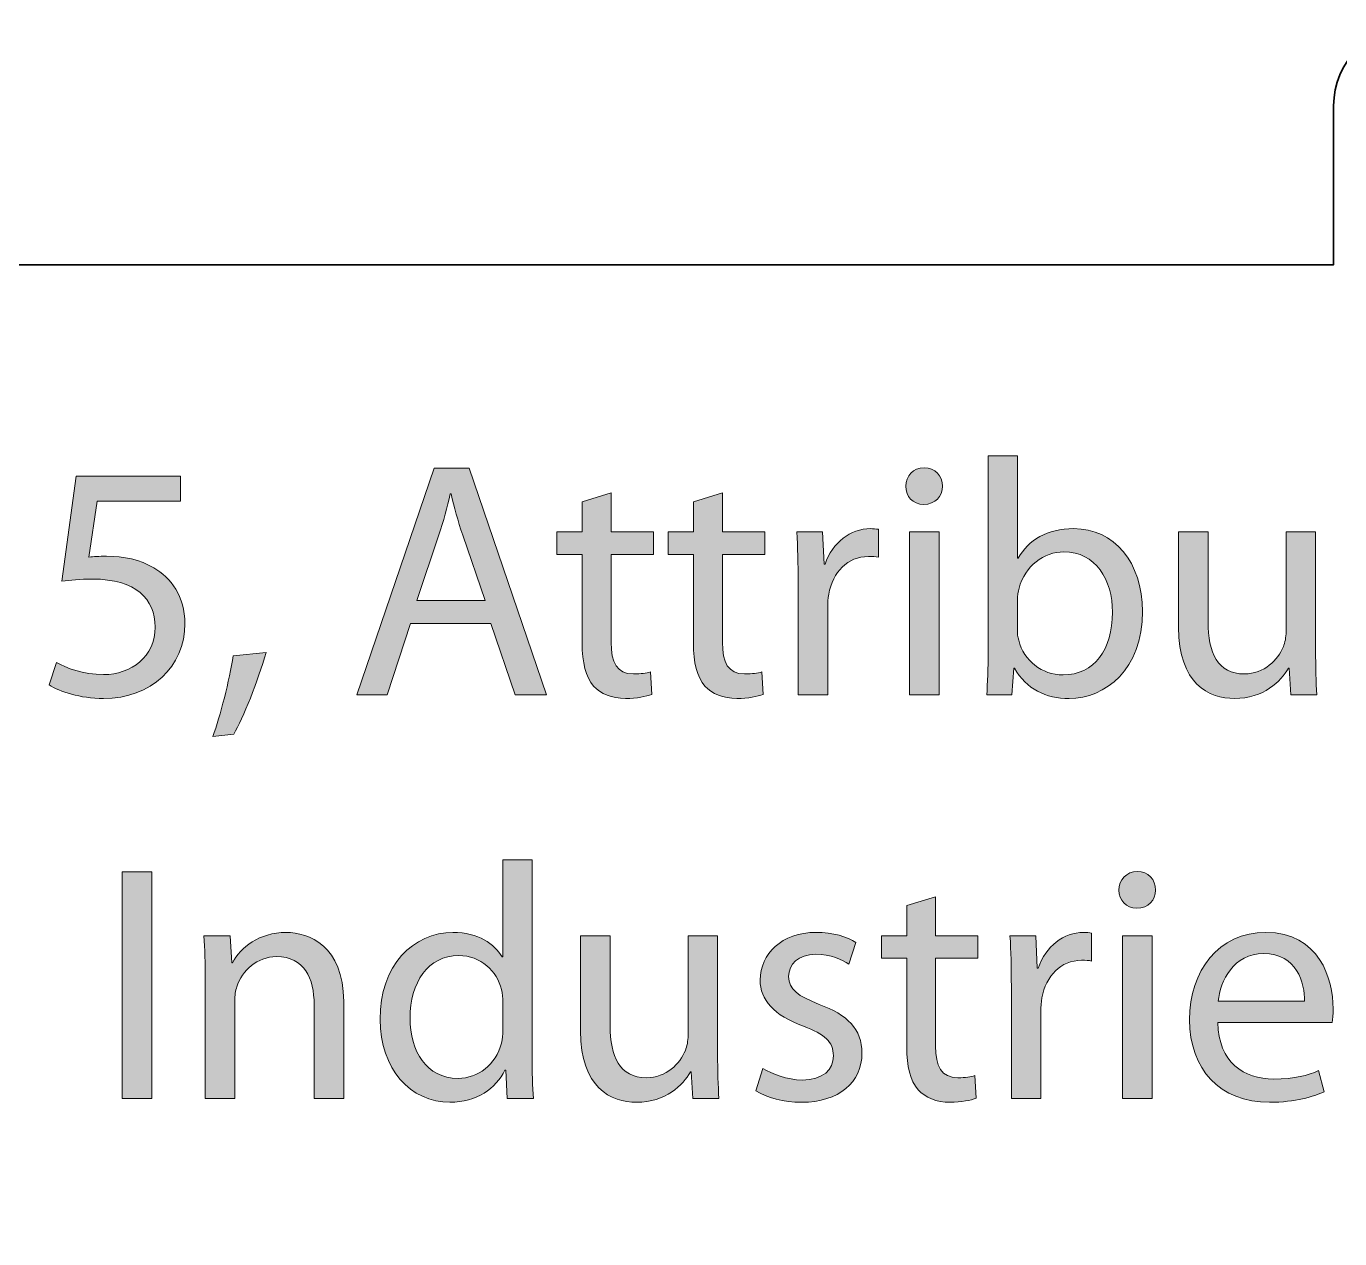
# Model space of a CAD drawing. Header units: inches. Extents: x 51 to 229, y 44 to 173.
# Drawn here: x 89.88 to 106.41, y 124.21 to 139.47 of the extents above; entities that cross this region are included whole.
import ezdxf

# ---------------------------------------------------------------- set-up
doc = ezdxf.new("R2010")
doc.units = ezdxf.units.IN
doc.header["$MEASUREMENT"] = 0
doc.layers.add('Artwork', color=7, linetype='Continuous')

# ---------------------------------------------------------------- blocks, each defined once
blk = doc.blocks.new('block 7')
at = {"layer": 'Artwork', "true_color": 0xed1c24}
h = blk.add_hatch(color=240, dxfattribs=at)
h.dxf.hatch_style = 2
edge = h.paths.add_edge_path()
edge.add_spline(control_points=[(101.983, 134.061), (101.983, 134.061), (102.351, 134.061), (102.351, 134.061), (102.351, 134.061), (102.351, 132.775), (102.351, 132.775), (102.351, 132.775), (102.359, 132.775), (102.359, 132.775), (102.491, 133.003), (102.728, 133.147), (103.058, 133.147), (103.57, 133.147), (103.925, 132.724), (103.925, 132.106), (103.925, 131.374), (103.459, 131.01), (103.003, 131.01), (102.706, 131.01), (102.47, 131.125), (102.313, 131.391), (102.313, 131.391), (102.305, 131.391), (102.305, 131.391), (102.305, 131.391), (102.283, 131.057), (102.283, 131.057), (102.283, 131.057), (101.966, 131.057), (101.966, 131.057), (101.974, 131.197), (101.983, 131.404), (101.983, 131.586), (101.983, 131.586), (101.983, 134.061), (101.983, 134.061)], knot_values=[0, 0, 0, 0, 1, 1, 1, 2, 2, 2, 3, 3, 3, 4, 4, 4, 5, 5, 5, 6, 6, 6, 7, 7, 7, 8, 8, 8, 9, 9, 9, 10, 10, 10, 11, 11, 11, 12, 12, 12, 12], degree=3, periodic=1)
edge = h.paths.add_edge_path()
edge.add_spline(control_points=[(102.351, 131.878), (102.351, 131.831), (102.355, 131.785), (102.368, 131.742), (102.436, 131.484), (102.656, 131.307), (102.926, 131.307), (103.32, 131.307), (103.548, 131.624), (103.548, 132.094), (103.548, 132.504), (103.337, 132.855), (102.935, 132.855), (102.685, 132.855), (102.448, 132.677), (102.372, 132.398), (102.359, 132.352), (102.351, 132.301), (102.351, 132.242), (102.351, 132.242), (102.351, 131.878), (102.351, 131.878)], knot_values=[0, 0, 0, 0, 1, 1, 1, 2, 2, 2, 3, 3, 3, 4, 4, 4, 5, 5, 5, 6, 6, 6, 7, 7, 7, 7], degree=3, periodic=1)
h = blk.add_hatch(color=240, dxfattribs=at)
h.dxf.hatch_style = 2
edge = h.paths.add_edge_path()
edge.add_spline(control_points=[(91.818, 133.494), (91.818, 133.494), (90.769, 133.494), (90.769, 133.494), (90.769, 133.494), (90.663, 132.787), (90.663, 132.787), (90.726, 132.796), (90.786, 132.8), (90.887, 132.8), (91.103, 132.8), (91.31, 132.758), (91.48, 132.652), (91.695, 132.534), (91.873, 132.292), (91.873, 131.95), (91.873, 131.412), (91.446, 131.01), (90.849, 131.01), (90.549, 131.01), (90.299, 131.095), (90.164, 131.18), (90.164, 131.18), (90.257, 131.463), (90.257, 131.463), (90.371, 131.395), (90.595, 131.311), (90.849, 131.311), (91.196, 131.311), (91.501, 131.539), (91.497, 131.907), (91.497, 132.263), (91.255, 132.512), (90.71, 132.512), (90.549, 132.512), (90.426, 132.5), (90.325, 132.487), (90.325, 132.487), (90.502, 133.807), (90.502, 133.807), (90.502, 133.807), (91.818, 133.807), (91.818, 133.807), (91.818, 133.807), (91.818, 133.494), (91.818, 133.494)], knot_values=[0, 0, 0, 0, 1, 1, 1, 2, 2, 2, 3, 3, 3, 4, 4, 4, 5, 5, 5, 6, 6, 6, 7, 7, 7, 8, 8, 8, 9, 9, 9, 10, 10, 10, 11, 11, 11, 12, 12, 12, 13, 13, 13, 14, 14, 14, 15, 15, 15, 15], degree=3, periodic=1)
h = blk.add_hatch(color=240, dxfattribs=at)
h.dxf.hatch_style = 2
h.paths.add_polyline_path([(94.714, 131.954), (94.418, 131.057), (94.037, 131.057), (95.01, 133.909), (95.45, 133.909), (96.423, 131.057), (96.03, 131.057), (95.725, 131.954)])
edge = h.paths.add_edge_path()
edge.add_spline(control_points=[(95.653, 132.242), (95.653, 132.242), (95.37, 133.063), (95.37, 133.063), (95.306, 133.249), (95.264, 133.418), (95.222, 133.583), (95.222, 133.583), (95.213, 133.583), (95.213, 133.583), (95.171, 133.418), (95.129, 133.24), (95.069, 133.067), (95.069, 133.067), (94.79, 132.242), (94.79, 132.242), (94.79, 132.242), (95.653, 132.242), (95.653, 132.242)], knot_values=[0, 0, 0, 0, 1, 1, 1, 2, 2, 2, 3, 3, 3, 4, 4, 4, 5, 5, 5, 6, 6, 6, 6], degree=3, periodic=1)
h = blk.add_hatch(color=240, dxfattribs=at)
h.dxf.hatch_style = 2
edge = h.paths.add_edge_path()
edge.add_spline(control_points=[(101.407, 133.68), (101.407, 133.553), (101.318, 133.452), (101.17, 133.452), (101.035, 133.452), (100.946, 133.553), (100.946, 133.68), (100.946, 133.807), (101.039, 133.913), (101.178, 133.913), (101.314, 133.913), (101.407, 133.811), (101.407, 133.68)], knot_values=[0, 0, 0, 0, 1, 1, 1, 2, 2, 2, 3, 3, 3, 4, 4, 4, 4], degree=3, periodic=1)
h.paths.add_polyline_path([(100.992, 131.057), (100.992, 133.105), (101.365, 133.105), (101.365, 131.057)])
h = blk.add_hatch(color=240, dxfattribs=at)
h.dxf.hatch_style = 2
edge = h.paths.add_edge_path()
edge.add_spline(control_points=[(97.237, 133.596), (97.237, 133.596), (97.237, 133.105), (97.237, 133.105), (97.237, 133.105), (97.77, 133.105), (97.77, 133.105), (97.77, 133.105), (97.77, 132.821), (97.77, 132.821), (97.77, 132.821), (97.237, 132.821), (97.237, 132.821), (97.237, 132.821), (97.237, 131.717), (97.237, 131.717), (97.237, 131.463), (97.309, 131.319), (97.517, 131.319), (97.618, 131.319), (97.677, 131.328), (97.732, 131.345), (97.732, 131.345), (97.749, 131.061), (97.749, 131.061), (97.677, 131.036), (97.563, 131.01), (97.419, 131.01), (97.246, 131.01), (97.106, 131.07), (97.017, 131.167), (96.916, 131.281), (96.873, 131.463), (96.873, 131.704), (96.873, 131.704), (96.873, 132.821), (96.873, 132.821), (96.873, 132.821), (96.556, 132.821), (96.556, 132.821), (96.556, 132.821), (96.556, 133.105), (96.556, 133.105), (96.556, 133.105), (96.873, 133.105), (96.873, 133.105), (96.873, 133.105), (96.873, 133.486), (96.873, 133.486), (96.873, 133.486), (97.237, 133.596), (97.237, 133.596)], knot_values=[0, 0, 0, 0, 1, 1, 1, 2, 2, 2, 3, 3, 3, 4, 4, 4, 5, 5, 5, 6, 6, 6, 7, 7, 7, 8, 8, 8, 9, 9, 9, 10, 10, 10, 11, 11, 11, 12, 12, 12, 13, 13, 13, 14, 14, 14, 15, 15, 15, 16, 16, 16, 17, 17, 17, 17], degree=3, periodic=1)
h = blk.add_hatch(color=240, dxfattribs=at)
h.dxf.hatch_style = 2
edge = h.paths.add_edge_path()
edge.add_spline(control_points=[(98.638, 133.596), (98.638, 133.596), (98.638, 133.105), (98.638, 133.105), (98.638, 133.105), (99.172, 133.105), (99.172, 133.105), (99.172, 133.105), (99.172, 132.821), (99.172, 132.821), (99.172, 132.821), (98.638, 132.821), (98.638, 132.821), (98.638, 132.821), (98.638, 131.717), (98.638, 131.717), (98.638, 131.463), (98.71, 131.319), (98.918, 131.319), (99.019, 131.319), (99.078, 131.328), (99.133, 131.345), (99.133, 131.345), (99.15, 131.061), (99.15, 131.061), (99.078, 131.036), (98.964, 131.01), (98.82, 131.01), (98.647, 131.01), (98.507, 131.07), (98.418, 131.167), (98.317, 131.281), (98.274, 131.463), (98.274, 131.704), (98.274, 131.704), (98.274, 132.821), (98.274, 132.821), (98.274, 132.821), (97.957, 132.821), (97.957, 132.821), (97.957, 132.821), (97.957, 133.105), (97.957, 133.105), (97.957, 133.105), (98.274, 133.105), (98.274, 133.105), (98.274, 133.105), (98.274, 133.486), (98.274, 133.486), (98.274, 133.486), (98.638, 133.596), (98.638, 133.596)], knot_values=[0, 0, 0, 0, 1, 1, 1, 2, 2, 2, 3, 3, 3, 4, 4, 4, 5, 5, 5, 6, 6, 6, 7, 7, 7, 8, 8, 8, 9, 9, 9, 10, 10, 10, 11, 11, 11, 12, 12, 12, 13, 13, 13, 14, 14, 14, 15, 15, 15, 16, 16, 16, 17, 17, 17, 17], degree=3, periodic=1)
h = blk.add_hatch(color=240, dxfattribs=at)
h.dxf.hatch_style = 2
edge = h.paths.add_edge_path()
edge.add_spline(control_points=[(99.591, 132.466), (99.591, 132.707), (99.587, 132.914), (99.574, 133.105), (99.574, 133.105), (99.9, 133.105), (99.9, 133.105), (99.9, 133.105), (99.917, 132.699), (99.917, 132.699), (99.917, 132.699), (99.93, 132.699), (99.93, 132.699), (100.023, 132.974), (100.251, 133.147), (100.501, 133.147), (100.539, 133.147), (100.569, 133.143), (100.602, 133.139), (100.602, 133.139), (100.602, 132.787), (100.602, 132.787), (100.564, 132.796), (100.526, 132.796), (100.476, 132.796), (100.213, 132.796), (100.027, 132.601), (99.976, 132.322), (99.968, 132.271), (99.964, 132.208), (99.964, 132.149), (99.964, 132.149), (99.964, 131.057), (99.964, 131.057), (99.964, 131.057), (99.591, 131.057), (99.591, 131.057), (99.591, 131.057), (99.591, 132.466), (99.591, 132.466)], knot_values=[0, 0, 0, 0, 1, 1, 1, 2, 2, 2, 3, 3, 3, 4, 4, 4, 5, 5, 5, 6, 6, 6, 7, 7, 7, 8, 8, 8, 9, 9, 9, 10, 10, 10, 11, 11, 11, 12, 12, 12, 13, 13, 13, 13], degree=3, periodic=1)
h = blk.add_hatch(color=240, dxfattribs=at)
h.dxf.hatch_style = 2
edge = h.paths.add_edge_path()
edge.add_spline(control_points=[(106.105, 131.62), (106.105, 131.404), (106.109, 131.218), (106.122, 131.057), (106.122, 131.057), (105.792, 131.057), (105.792, 131.057), (105.792, 131.057), (105.771, 131.391), (105.771, 131.391), (105.771, 131.391), (105.762, 131.391), (105.762, 131.391), (105.669, 131.226), (105.449, 131.01), (105.085, 131.01), (104.764, 131.01), (104.379, 131.192), (104.379, 131.907), (104.379, 131.907), (104.379, 133.105), (104.379, 133.105), (104.379, 133.105), (104.751, 133.105), (104.751, 133.105), (104.751, 133.105), (104.751, 131.975), (104.751, 131.975), (104.751, 131.586), (104.874, 131.319), (105.208, 131.319), (105.458, 131.319), (105.631, 131.493), (105.699, 131.662), (105.72, 131.713), (105.733, 131.78), (105.733, 131.852), (105.733, 131.852), (105.733, 133.105), (105.733, 133.105), (105.733, 133.105), (106.105, 133.105), (106.105, 133.105), (106.105, 133.105), (106.105, 131.62), (106.105, 131.62)], knot_values=[0, 0, 0, 0, 1, 1, 1, 2, 2, 2, 3, 3, 3, 4, 4, 4, 5, 5, 5, 6, 6, 6, 7, 7, 7, 8, 8, 8, 9, 9, 9, 10, 10, 10, 11, 11, 11, 12, 12, 12, 13, 13, 13, 14, 14, 14, 15, 15, 15, 15], degree=3, periodic=1)
h = blk.add_hatch(color=240, dxfattribs=at)
h.dxf.hatch_style = 2
edge = h.paths.add_edge_path()
edge.add_spline(control_points=[(92.225, 130.532), (92.318, 130.786), (92.433, 131.239), (92.479, 131.548), (92.479, 131.548), (92.894, 131.59), (92.894, 131.59), (92.792, 131.23), (92.606, 130.761), (92.488, 130.562), (92.488, 130.562), (92.225, 130.532), (92.225, 130.532)], knot_values=[0, 0, 0, 0, 1, 1, 1, 2, 2, 2, 3, 3, 3, 4, 4, 4, 4], degree=3, periodic=1)
h = blk.add_hatch(color=240, dxfattribs=at)
h.dxf.hatch_style = 2
edge = h.paths.add_edge_path()
edge.add_spline(control_points=[(96.242, 128.981), (96.242, 128.981), (96.242, 126.506), (96.242, 126.506), (96.242, 126.324), (96.25, 126.117), (96.259, 125.977), (96.259, 125.977), (95.929, 125.977), (95.929, 125.977), (95.929, 125.977), (95.912, 126.332), (95.912, 126.332), (95.912, 126.332), (95.899, 126.332), (95.899, 126.332), (95.789, 126.104), (95.544, 125.93), (95.209, 125.93), (94.714, 125.93), (94.329, 126.349), (94.329, 126.971), (94.325, 127.653), (94.752, 128.067), (95.247, 128.067), (95.565, 128.067), (95.772, 127.919), (95.865, 127.758), (95.865, 127.758), (95.874, 127.758), (95.874, 127.758), (95.874, 127.758), (95.874, 128.981), (95.874, 128.981), (95.874, 128.981), (96.242, 128.981), (96.242, 128.981)], knot_values=[0, 0, 0, 0, 1, 1, 1, 2, 2, 2, 3, 3, 3, 4, 4, 4, 5, 5, 5, 6, 6, 6, 7, 7, 7, 8, 8, 8, 9, 9, 9, 10, 10, 10, 11, 11, 11, 12, 12, 12, 12], degree=3, periodic=1)
edge = h.paths.add_edge_path()
edge.add_spline(control_points=[(95.874, 127.191), (95.874, 127.238), (95.869, 127.301), (95.857, 127.348), (95.802, 127.58), (95.598, 127.775), (95.319, 127.775), (94.934, 127.775), (94.706, 127.437), (94.706, 126.988), (94.706, 126.573), (94.913, 126.231), (95.311, 126.231), (95.56, 126.231), (95.789, 126.4), (95.857, 126.675), (95.869, 126.726), (95.874, 126.777), (95.874, 126.836), (95.874, 126.836), (95.874, 127.191), (95.874, 127.191)], knot_values=[0, 0, 0, 0, 1, 1, 1, 2, 2, 2, 3, 3, 3, 4, 4, 4, 5, 5, 5, 6, 6, 6, 7, 7, 7, 7], degree=3, periodic=1)
h = blk.add_hatch(color=240, dxfattribs=at)
h.dxf.hatch_style = 2
h.paths.add_polyline_path([(91.455, 128.829), (91.455, 125.977), (91.082, 125.977), (91.082, 128.829)])
h = blk.add_hatch(color=240, dxfattribs=at)
h.dxf.hatch_style = 2
edge = h.paths.add_edge_path()
edge.add_spline(control_points=[(104.091, 128.6), (104.091, 128.473), (104.002, 128.372), (103.854, 128.372), (103.719, 128.372), (103.63, 128.473), (103.63, 128.6), (103.63, 128.727), (103.723, 128.833), (103.862, 128.833), (103.998, 128.833), (104.091, 128.731), (104.091, 128.6)], knot_values=[0, 0, 0, 0, 1, 1, 1, 2, 2, 2, 3, 3, 3, 4, 4, 4, 4], degree=3, periodic=1)
h.paths.add_polyline_path([(103.676, 125.977), (103.676, 128.025), (104.049, 128.025), (104.049, 125.977)])
h = blk.add_hatch(color=240, dxfattribs=at)
h.dxf.hatch_style = 2
edge = h.paths.add_edge_path()
edge.add_spline(control_points=[(101.322, 128.515), (101.322, 128.515), (101.322, 128.025), (101.322, 128.025), (101.322, 128.025), (101.855, 128.025), (101.855, 128.025), (101.855, 128.025), (101.855, 127.741), (101.855, 127.741), (101.855, 127.741), (101.322, 127.741), (101.322, 127.741), (101.322, 127.741), (101.322, 126.637), (101.322, 126.637), (101.322, 126.383), (101.394, 126.239), (101.602, 126.239), (101.703, 126.239), (101.762, 126.248), (101.817, 126.265), (101.817, 126.265), (101.834, 125.981), (101.834, 125.981), (101.762, 125.956), (101.648, 125.93), (101.504, 125.93), (101.331, 125.93), (101.191, 125.99), (101.102, 126.087), (101.001, 126.201), (100.958, 126.383), (100.958, 126.624), (100.958, 126.624), (100.958, 127.741), (100.958, 127.741), (100.958, 127.741), (100.641, 127.741), (100.641, 127.741), (100.641, 127.741), (100.641, 128.025), (100.641, 128.025), (100.641, 128.025), (100.958, 128.025), (100.958, 128.025), (100.958, 128.025), (100.958, 128.406), (100.958, 128.406), (100.958, 128.406), (101.322, 128.515), (101.322, 128.515)], knot_values=[0, 0, 0, 0, 1, 1, 1, 2, 2, 2, 3, 3, 3, 4, 4, 4, 5, 5, 5, 6, 6, 6, 7, 7, 7, 8, 8, 8, 9, 9, 9, 10, 10, 10, 11, 11, 11, 12, 12, 12, 13, 13, 13, 14, 14, 14, 15, 15, 15, 16, 16, 16, 17, 17, 17, 17], degree=3, periodic=1)
h = blk.add_hatch(color=240, dxfattribs=at)
h.dxf.hatch_style = 2
edge = h.paths.add_edge_path()
edge.add_spline(control_points=[(92.128, 127.471), (92.128, 127.686), (92.124, 127.856), (92.111, 128.025), (92.111, 128.025), (92.441, 128.025), (92.441, 128.025), (92.441, 128.025), (92.462, 127.686), (92.462, 127.686), (92.462, 127.686), (92.471, 127.686), (92.471, 127.686), (92.572, 127.877), (92.809, 128.067), (93.148, 128.067), (93.431, 128.067), (93.871, 127.898), (93.871, 127.196), (93.871, 127.196), (93.871, 125.977), (93.871, 125.977), (93.871, 125.977), (93.499, 125.977), (93.499, 125.977), (93.499, 125.977), (93.499, 127.157), (93.499, 127.157), (93.499, 127.487), (93.376, 127.762), (93.025, 127.762), (92.784, 127.762), (92.593, 127.589), (92.526, 127.382), (92.509, 127.335), (92.5, 127.272), (92.5, 127.208), (92.5, 127.208), (92.5, 125.977), (92.5, 125.977), (92.5, 125.977), (92.128, 125.977), (92.128, 125.977), (92.128, 125.977), (92.128, 127.471), (92.128, 127.471)], knot_values=[0, 0, 0, 0, 1, 1, 1, 2, 2, 2, 3, 3, 3, 4, 4, 4, 5, 5, 5, 6, 6, 6, 7, 7, 7, 8, 8, 8, 9, 9, 9, 10, 10, 10, 11, 11, 11, 12, 12, 12, 13, 13, 13, 14, 14, 14, 15, 15, 15, 15], degree=3, periodic=1)
h = blk.add_hatch(color=240, dxfattribs=at)
h.dxf.hatch_style = 2
edge = h.paths.add_edge_path()
edge.add_spline(control_points=[(98.578, 126.54), (98.578, 126.324), (98.583, 126.138), (98.595, 125.977), (98.595, 125.977), (98.265, 125.977), (98.265, 125.977), (98.265, 125.977), (98.244, 126.311), (98.244, 126.311), (98.244, 126.311), (98.236, 126.311), (98.236, 126.311), (98.143, 126.146), (97.923, 125.93), (97.559, 125.93), (97.237, 125.93), (96.852, 126.112), (96.852, 126.827), (96.852, 126.827), (96.852, 128.025), (96.852, 128.025), (96.852, 128.025), (97.225, 128.025), (97.225, 128.025), (97.225, 128.025), (97.225, 126.895), (97.225, 126.895), (97.225, 126.506), (97.347, 126.239), (97.682, 126.239), (97.931, 126.239), (98.105, 126.413), (98.172, 126.582), (98.193, 126.633), (98.206, 126.7), (98.206, 126.772), (98.206, 126.772), (98.206, 128.025), (98.206, 128.025), (98.206, 128.025), (98.578, 128.025), (98.578, 128.025), (98.578, 128.025), (98.578, 126.54), (98.578, 126.54)], knot_values=[0, 0, 0, 0, 1, 1, 1, 2, 2, 2, 3, 3, 3, 4, 4, 4, 5, 5, 5, 6, 6, 6, 7, 7, 7, 8, 8, 8, 9, 9, 9, 10, 10, 10, 11, 11, 11, 12, 12, 12, 13, 13, 13, 14, 14, 14, 15, 15, 15, 15], degree=3, periodic=1)
h = blk.add_hatch(color=240, dxfattribs=at)
h.dxf.hatch_style = 2
edge = h.paths.add_edge_path()
edge.add_spline(control_points=[(99.147, 126.354), (99.261, 126.286), (99.455, 126.21), (99.642, 126.21), (99.908, 126.21), (100.035, 126.341), (100.035, 126.514), (100.035, 126.692), (99.929, 126.785), (99.659, 126.887), (99.286, 127.022), (99.113, 127.221), (99.113, 127.466), (99.113, 127.796), (99.384, 128.067), (99.819, 128.067), (100.027, 128.067), (100.209, 128.012), (100.319, 127.94), (100.319, 127.94), (100.23, 127.669), (100.23, 127.669), (100.149, 127.72), (100.001, 127.792), (99.811, 127.792), (99.591, 127.792), (99.472, 127.665), (99.472, 127.513), (99.472, 127.344), (99.591, 127.268), (99.857, 127.162), (100.209, 127.03), (100.395, 126.853), (100.395, 126.548), (100.395, 126.184), (100.111, 125.93), (99.633, 125.93), (99.409, 125.93), (99.202, 125.99), (99.058, 126.074), (99.058, 126.074), (99.147, 126.354), (99.147, 126.354)], knot_values=[0, 0, 0, 0, 1, 1, 1, 2, 2, 2, 3, 3, 3, 4, 4, 4, 5, 5, 5, 6, 6, 6, 7, 7, 7, 8, 8, 8, 9, 9, 9, 10, 10, 10, 11, 11, 11, 12, 12, 12, 13, 13, 13, 14, 14, 14, 14], degree=3, periodic=1)
h = blk.add_hatch(color=240, dxfattribs=at)
h.dxf.hatch_style = 2
edge = h.paths.add_edge_path()
edge.add_spline(control_points=[(102.275, 127.386), (102.275, 127.627), (102.271, 127.834), (102.258, 128.025), (102.258, 128.025), (102.584, 128.025), (102.584, 128.025), (102.584, 128.025), (102.601, 127.619), (102.601, 127.619), (102.601, 127.619), (102.614, 127.619), (102.614, 127.619), (102.707, 127.894), (102.935, 128.067), (103.185, 128.067), (103.223, 128.067), (103.252, 128.063), (103.286, 128.059), (103.286, 128.059), (103.286, 127.707), (103.286, 127.707), (103.248, 127.716), (103.21, 127.716), (103.159, 127.716), (102.897, 127.716), (102.711, 127.521), (102.66, 127.242), (102.652, 127.191), (102.647, 127.128), (102.647, 127.069), (102.647, 127.069), (102.647, 125.977), (102.647, 125.977), (102.647, 125.977), (102.275, 125.977), (102.275, 125.977), (102.275, 125.977), (102.275, 127.386), (102.275, 127.386)], knot_values=[0, 0, 0, 0, 1, 1, 1, 2, 2, 2, 3, 3, 3, 4, 4, 4, 5, 5, 5, 6, 6, 6, 7, 7, 7, 8, 8, 8, 9, 9, 9, 10, 10, 10, 11, 11, 11, 12, 12, 12, 13, 13, 13, 13], degree=3, periodic=1)
h = blk.add_hatch(color=240, dxfattribs=at)
h.dxf.hatch_style = 2
edge = h.paths.add_edge_path()
edge.add_spline(control_points=[(104.874, 126.933), (104.883, 126.43), (105.2, 126.222), (105.577, 126.222), (105.843, 126.222), (106.008, 126.269), (106.143, 126.328), (106.143, 126.328), (106.211, 126.062), (106.211, 126.062), (106.08, 126.002), (105.852, 125.93), (105.526, 125.93), (104.895, 125.93), (104.519, 126.349), (104.519, 126.967), (104.519, 127.585), (104.883, 128.067), (105.479, 128.067), (106.152, 128.067), (106.325, 127.483), (106.325, 127.107), (106.325, 127.03), (106.321, 126.976), (106.313, 126.933), (106.313, 126.933), (104.874, 126.933), (104.874, 126.933)], knot_values=[0, 0, 0, 0, 1, 1, 1, 2, 2, 2, 3, 3, 3, 4, 4, 4, 5, 5, 5, 6, 6, 6, 7, 7, 7, 8, 8, 8, 9, 9, 9, 9], degree=3, periodic=1)
edge = h.paths.add_edge_path()
edge.add_spline(control_points=[(105.966, 127.2), (105.97, 127.432), (105.868, 127.8), (105.45, 127.8), (105.069, 127.8), (104.908, 127.458), (104.878, 127.2), (104.878, 127.2), (105.966, 127.2), (105.966, 127.2)], knot_values=[0, 0, 0, 0, 1, 1, 1, 2, 2, 2, 3, 3, 3, 3], degree=3, periodic=1)
at = {"layer": 'Artwork', "lineweight": 0}
for points in [[(94.714, 131.954), (94.418, 131.057), (94.037, 131.057), (95.01, 133.909), (95.45, 133.909), (96.423, 131.057), (96.03, 131.057), (95.725, 131.954), (94.714, 131.954)], [(100.992, 131.057), (100.992, 133.105), (101.365, 133.105), (101.365, 131.057), (100.992, 131.057)], [(91.455, 128.829), (91.455, 125.977), (91.082, 125.977), (91.082, 128.829), (91.455, 128.829)], [(103.676, 125.977), (103.676, 128.025), (104.049, 128.025), (104.049, 125.977), (103.676, 125.977)]]:
    blk.add_lwpolyline(points, dxfattribs=at)
for points, knots in [([(101.983, 134.061), (101.983, 134.061), (102.351, 134.061), (102.351, 134.061), (102.351, 134.061), (102.351, 132.775), (102.351, 132.775), (102.351, 132.775), (102.359, 132.775), (102.359, 132.775), (102.491, 133.003), (102.728, 133.147), (103.058, 133.147), (103.57, 133.147), (103.925, 132.724), (103.925, 132.106), (103.925, 131.374), (103.459, 131.01), (103.003, 131.01), (102.706, 131.01), (102.47, 131.125), (102.313, 131.391), (102.313, 131.391), (102.305, 131.391), (102.305, 131.391), (102.305, 131.391), (102.283, 131.057), (102.283, 131.057), (102.283, 131.057), (101.966, 131.057), (101.966, 131.057), (101.974, 131.197), (101.983, 131.404), (101.983, 131.586), (101.983, 131.586), (101.983, 134.061), (101.983, 134.061)], [0, 0, 0, 0, 1, 1, 1, 2, 2, 2, 3, 3, 3, 4, 4, 4, 5, 5, 5, 6, 6, 6, 7, 7, 7, 8, 8, 8, 9, 9, 9, 10, 10, 10, 11, 11, 11, 12, 12, 12, 12]), ([(91.818, 133.494), (91.818, 133.494), (90.769, 133.494), (90.769, 133.494), (90.769, 133.494), (90.663, 132.787), (90.663, 132.787), (90.726, 132.796), (90.786, 132.8), (90.887, 132.8), (91.103, 132.8), (91.31, 132.758), (91.48, 132.652), (91.695, 132.534), (91.873, 132.292), (91.873, 131.95), (91.873, 131.412), (91.446, 131.01), (90.849, 131.01), (90.549, 131.01), (90.299, 131.095), (90.164, 131.18), (90.164, 131.18), (90.257, 131.463), (90.257, 131.463), (90.371, 131.395), (90.595, 131.311), (90.849, 131.311), (91.196, 131.311), (91.501, 131.539), (91.497, 131.907), (91.497, 132.263), (91.255, 132.512), (90.71, 132.512), (90.549, 132.512), (90.426, 132.5), (90.325, 132.487), (90.325, 132.487), (90.502, 133.807), (90.502, 133.807), (90.502, 133.807), (91.818, 133.807), (91.818, 133.807), (91.818, 133.807), (91.818, 133.494), (91.818, 133.494)], [0, 0, 0, 0, 1, 1, 1, 2, 2, 2, 3, 3, 3, 4, 4, 4, 5, 5, 5, 6, 6, 6, 7, 7, 7, 8, 8, 8, 9, 9, 9, 10, 10, 10, 11, 11, 11, 12, 12, 12, 13, 13, 13, 14, 14, 14, 15, 15, 15, 15]), ([(101.407, 133.68), (101.407, 133.553), (101.318, 133.452), (101.17, 133.452), (101.035, 133.452), (100.946, 133.553), (100.946, 133.68), (100.946, 133.807), (101.039, 133.913), (101.178, 133.913), (101.314, 133.913), (101.407, 133.811), (101.407, 133.68)], [0, 0, 0, 0, 1, 1, 1, 2, 2, 2, 3, 3, 3, 4, 4, 4, 4]), ([(97.237, 133.596), (97.237, 133.596), (97.237, 133.105), (97.237, 133.105), (97.237, 133.105), (97.77, 133.105), (97.77, 133.105), (97.77, 133.105), (97.77, 132.821), (97.77, 132.821), (97.77, 132.821), (97.237, 132.821), (97.237, 132.821), (97.237, 132.821), (97.237, 131.717), (97.237, 131.717), (97.237, 131.463), (97.309, 131.319), (97.517, 131.319), (97.618, 131.319), (97.677, 131.328), (97.732, 131.345), (97.732, 131.345), (97.749, 131.061), (97.749, 131.061), (97.677, 131.036), (97.563, 131.01), (97.419, 131.01), (97.246, 131.01), (97.106, 131.07), (97.017, 131.167), (96.916, 131.281), (96.873, 131.463), (96.873, 131.704), (96.873, 131.704), (96.873, 132.821), (96.873, 132.821), (96.873, 132.821), (96.556, 132.821), (96.556, 132.821), (96.556, 132.821), (96.556, 133.105), (96.556, 133.105), (96.556, 133.105), (96.873, 133.105), (96.873, 133.105), (96.873, 133.105), (96.873, 133.486), (96.873, 133.486), (96.873, 133.486), (97.237, 133.596), (97.237, 133.596)], [0, 0, 0, 0, 1, 1, 1, 2, 2, 2, 3, 3, 3, 4, 4, 4, 5, 5, 5, 6, 6, 6, 7, 7, 7, 8, 8, 8, 9, 9, 9, 10, 10, 10, 11, 11, 11, 12, 12, 12, 13, 13, 13, 14, 14, 14, 15, 15, 15, 16, 16, 16, 17, 17, 17, 17]), ([(98.638, 133.596), (98.638, 133.596), (98.638, 133.105), (98.638, 133.105), (98.638, 133.105), (99.172, 133.105), (99.172, 133.105), (99.172, 133.105), (99.172, 132.821), (99.172, 132.821), (99.172, 132.821), (98.638, 132.821), (98.638, 132.821), (98.638, 132.821), (98.638, 131.717), (98.638, 131.717), (98.638, 131.463), (98.71, 131.319), (98.918, 131.319), (99.019, 131.319), (99.078, 131.328), (99.133, 131.345), (99.133, 131.345), (99.15, 131.061), (99.15, 131.061), (99.078, 131.036), (98.964, 131.01), (98.82, 131.01), (98.647, 131.01), (98.507, 131.07), (98.418, 131.167), (98.317, 131.281), (98.274, 131.463), (98.274, 131.704), (98.274, 131.704), (98.274, 132.821), (98.274, 132.821), (98.274, 132.821), (97.957, 132.821), (97.957, 132.821), (97.957, 132.821), (97.957, 133.105), (97.957, 133.105), (97.957, 133.105), (98.274, 133.105), (98.274, 133.105), (98.274, 133.105), (98.274, 133.486), (98.274, 133.486), (98.274, 133.486), (98.638, 133.596), (98.638, 133.596)], [0, 0, 0, 0, 1, 1, 1, 2, 2, 2, 3, 3, 3, 4, 4, 4, 5, 5, 5, 6, 6, 6, 7, 7, 7, 8, 8, 8, 9, 9, 9, 10, 10, 10, 11, 11, 11, 12, 12, 12, 13, 13, 13, 14, 14, 14, 15, 15, 15, 16, 16, 16, 17, 17, 17, 17]), ([(95.653, 132.242), (95.653, 132.242), (95.37, 133.063), (95.37, 133.063), (95.306, 133.249), (95.264, 133.418), (95.222, 133.583), (95.222, 133.583), (95.213, 133.583), (95.213, 133.583), (95.171, 133.418), (95.129, 133.24), (95.069, 133.067), (95.069, 133.067), (94.79, 132.242), (94.79, 132.242), (94.79, 132.242), (95.653, 132.242), (95.653, 132.242)], [0, 0, 0, 0, 1, 1, 1, 2, 2, 2, 3, 3, 3, 4, 4, 4, 5, 5, 5, 6, 6, 6, 6]), ([(99.591, 132.466), (99.591, 132.707), (99.587, 132.914), (99.574, 133.105), (99.574, 133.105), (99.9, 133.105), (99.9, 133.105), (99.9, 133.105), (99.917, 132.699), (99.917, 132.699), (99.917, 132.699), (99.93, 132.699), (99.93, 132.699), (100.023, 132.974), (100.251, 133.147), (100.501, 133.147), (100.539, 133.147), (100.569, 133.143), (100.602, 133.139), (100.602, 133.139), (100.602, 132.787), (100.602, 132.787), (100.564, 132.796), (100.526, 132.796), (100.476, 132.796), (100.213, 132.796), (100.027, 132.601), (99.976, 132.322), (99.968, 132.271), (99.964, 132.208), (99.964, 132.149), (99.964, 132.149), (99.964, 131.057), (99.964, 131.057), (99.964, 131.057), (99.591, 131.057), (99.591, 131.057), (99.591, 131.057), (99.591, 132.466), (99.591, 132.466)], [0, 0, 0, 0, 1, 1, 1, 2, 2, 2, 3, 3, 3, 4, 4, 4, 5, 5, 5, 6, 6, 6, 7, 7, 7, 8, 8, 8, 9, 9, 9, 10, 10, 10, 11, 11, 11, 12, 12, 12, 13, 13, 13, 13]), ([(106.105, 131.62), (106.105, 131.404), (106.109, 131.218), (106.122, 131.057), (106.122, 131.057), (105.792, 131.057), (105.792, 131.057), (105.792, 131.057), (105.771, 131.391), (105.771, 131.391), (105.771, 131.391), (105.762, 131.391), (105.762, 131.391), (105.669, 131.226), (105.449, 131.01), (105.085, 131.01), (104.764, 131.01), (104.379, 131.192), (104.379, 131.907), (104.379, 131.907), (104.379, 133.105), (104.379, 133.105), (104.379, 133.105), (104.751, 133.105), (104.751, 133.105), (104.751, 133.105), (104.751, 131.975), (104.751, 131.975), (104.751, 131.586), (104.874, 131.319), (105.208, 131.319), (105.458, 131.319), (105.631, 131.493), (105.699, 131.662), (105.72, 131.713), (105.733, 131.78), (105.733, 131.852), (105.733, 131.852), (105.733, 133.105), (105.733, 133.105), (105.733, 133.105), (106.105, 133.105), (106.105, 133.105), (106.105, 133.105), (106.105, 131.62), (106.105, 131.62)], [0, 0, 0, 0, 1, 1, 1, 2, 2, 2, 3, 3, 3, 4, 4, 4, 5, 5, 5, 6, 6, 6, 7, 7, 7, 8, 8, 8, 9, 9, 9, 10, 10, 10, 11, 11, 11, 12, 12, 12, 13, 13, 13, 14, 14, 14, 15, 15, 15, 15]), ([(102.351, 131.878), (102.351, 131.831), (102.355, 131.785), (102.368, 131.742), (102.436, 131.484), (102.656, 131.307), (102.926, 131.307), (103.32, 131.307), (103.548, 131.624), (103.548, 132.094), (103.548, 132.504), (103.337, 132.855), (102.935, 132.855), (102.685, 132.855), (102.448, 132.677), (102.372, 132.398), (102.359, 132.352), (102.351, 132.301), (102.351, 132.242), (102.351, 132.242), (102.351, 131.878), (102.351, 131.878)], [0, 0, 0, 0, 1, 1, 1, 2, 2, 2, 3, 3, 3, 4, 4, 4, 5, 5, 5, 6, 6, 6, 7, 7, 7, 7]), ([(92.225, 130.532), (92.318, 130.786), (92.433, 131.239), (92.479, 131.548), (92.479, 131.548), (92.894, 131.59), (92.894, 131.59), (92.792, 131.23), (92.606, 130.761), (92.488, 130.562), (92.488, 130.562), (92.225, 130.532), (92.225, 130.532)], [0, 0, 0, 0, 1, 1, 1, 2, 2, 2, 3, 3, 3, 4, 4, 4, 4]), ([(96.242, 128.981), (96.242, 128.981), (96.242, 126.506), (96.242, 126.506), (96.242, 126.324), (96.25, 126.117), (96.259, 125.977), (96.259, 125.977), (95.929, 125.977), (95.929, 125.977), (95.929, 125.977), (95.912, 126.332), (95.912, 126.332), (95.912, 126.332), (95.899, 126.332), (95.899, 126.332), (95.789, 126.104), (95.544, 125.93), (95.209, 125.93), (94.714, 125.93), (94.329, 126.349), (94.329, 126.971), (94.325, 127.653), (94.752, 128.067), (95.247, 128.067), (95.565, 128.067), (95.772, 127.919), (95.865, 127.758), (95.865, 127.758), (95.874, 127.758), (95.874, 127.758), (95.874, 127.758), (95.874, 128.981), (95.874, 128.981), (95.874, 128.981), (96.242, 128.981), (96.242, 128.981)], [0, 0, 0, 0, 1, 1, 1, 2, 2, 2, 3, 3, 3, 4, 4, 4, 5, 5, 5, 6, 6, 6, 7, 7, 7, 8, 8, 8, 9, 9, 9, 10, 10, 10, 11, 11, 11, 12, 12, 12, 12]), ([(104.091, 128.6), (104.091, 128.473), (104.002, 128.372), (103.854, 128.372), (103.719, 128.372), (103.63, 128.473), (103.63, 128.6), (103.63, 128.727), (103.723, 128.833), (103.862, 128.833), (103.998, 128.833), (104.091, 128.731), (104.091, 128.6)], [0, 0, 0, 0, 1, 1, 1, 2, 2, 2, 3, 3, 3, 4, 4, 4, 4]), ([(101.322, 128.515), (101.322, 128.515), (101.322, 128.025), (101.322, 128.025), (101.322, 128.025), (101.855, 128.025), (101.855, 128.025), (101.855, 128.025), (101.855, 127.741), (101.855, 127.741), (101.855, 127.741), (101.322, 127.741), (101.322, 127.741), (101.322, 127.741), (101.322, 126.637), (101.322, 126.637), (101.322, 126.383), (101.394, 126.239), (101.602, 126.239), (101.703, 126.239), (101.762, 126.248), (101.817, 126.265), (101.817, 126.265), (101.834, 125.981), (101.834, 125.981), (101.762, 125.956), (101.648, 125.93), (101.504, 125.93), (101.331, 125.93), (101.191, 125.99), (101.102, 126.087), (101.001, 126.201), (100.958, 126.383), (100.958, 126.624), (100.958, 126.624), (100.958, 127.741), (100.958, 127.741), (100.958, 127.741), (100.641, 127.741), (100.641, 127.741), (100.641, 127.741), (100.641, 128.025), (100.641, 128.025), (100.641, 128.025), (100.958, 128.025), (100.958, 128.025), (100.958, 128.025), (100.958, 128.406), (100.958, 128.406), (100.958, 128.406), (101.322, 128.515), (101.322, 128.515)], [0, 0, 0, 0, 1, 1, 1, 2, 2, 2, 3, 3, 3, 4, 4, 4, 5, 5, 5, 6, 6, 6, 7, 7, 7, 8, 8, 8, 9, 9, 9, 10, 10, 10, 11, 11, 11, 12, 12, 12, 13, 13, 13, 14, 14, 14, 15, 15, 15, 16, 16, 16, 17, 17, 17, 17]), ([(92.128, 127.471), (92.128, 127.686), (92.124, 127.856), (92.111, 128.025), (92.111, 128.025), (92.441, 128.025), (92.441, 128.025), (92.441, 128.025), (92.462, 127.686), (92.462, 127.686), (92.462, 127.686), (92.471, 127.686), (92.471, 127.686), (92.572, 127.877), (92.809, 128.067), (93.148, 128.067), (93.431, 128.067), (93.871, 127.898), (93.871, 127.196), (93.871, 127.196), (93.871, 125.977), (93.871, 125.977), (93.871, 125.977), (93.499, 125.977), (93.499, 125.977), (93.499, 125.977), (93.499, 127.157), (93.499, 127.157), (93.499, 127.487), (93.376, 127.762), (93.025, 127.762), (92.784, 127.762), (92.593, 127.589), (92.526, 127.382), (92.509, 127.335), (92.5, 127.272), (92.5, 127.208), (92.5, 127.208), (92.5, 125.977), (92.5, 125.977), (92.5, 125.977), (92.128, 125.977), (92.128, 125.977), (92.128, 125.977), (92.128, 127.471), (92.128, 127.471)], [0, 0, 0, 0, 1, 1, 1, 2, 2, 2, 3, 3, 3, 4, 4, 4, 5, 5, 5, 6, 6, 6, 7, 7, 7, 8, 8, 8, 9, 9, 9, 10, 10, 10, 11, 11, 11, 12, 12, 12, 13, 13, 13, 14, 14, 14, 15, 15, 15, 15]), ([(98.578, 126.54), (98.578, 126.324), (98.583, 126.138), (98.595, 125.977), (98.595, 125.977), (98.265, 125.977), (98.265, 125.977), (98.265, 125.977), (98.244, 126.311), (98.244, 126.311), (98.244, 126.311), (98.236, 126.311), (98.236, 126.311), (98.143, 126.146), (97.923, 125.93), (97.559, 125.93), (97.237, 125.93), (96.852, 126.112), (96.852, 126.827), (96.852, 126.827), (96.852, 128.025), (96.852, 128.025), (96.852, 128.025), (97.225, 128.025), (97.225, 128.025), (97.225, 128.025), (97.225, 126.895), (97.225, 126.895), (97.225, 126.506), (97.347, 126.239), (97.682, 126.239), (97.931, 126.239), (98.105, 126.413), (98.172, 126.582), (98.193, 126.633), (98.206, 126.7), (98.206, 126.772), (98.206, 126.772), (98.206, 128.025), (98.206, 128.025), (98.206, 128.025), (98.578, 128.025), (98.578, 128.025), (98.578, 128.025), (98.578, 126.54), (98.578, 126.54)], [0, 0, 0, 0, 1, 1, 1, 2, 2, 2, 3, 3, 3, 4, 4, 4, 5, 5, 5, 6, 6, 6, 7, 7, 7, 8, 8, 8, 9, 9, 9, 10, 10, 10, 11, 11, 11, 12, 12, 12, 13, 13, 13, 14, 14, 14, 15, 15, 15, 15]), ([(99.147, 126.354), (99.261, 126.286), (99.455, 126.21), (99.642, 126.21), (99.908, 126.21), (100.035, 126.341), (100.035, 126.514), (100.035, 126.692), (99.929, 126.785), (99.659, 126.887), (99.286, 127.022), (99.113, 127.221), (99.113, 127.466), (99.113, 127.796), (99.384, 128.067), (99.819, 128.067), (100.027, 128.067), (100.209, 128.012), (100.319, 127.94), (100.319, 127.94), (100.23, 127.669), (100.23, 127.669), (100.149, 127.72), (100.001, 127.792), (99.811, 127.792), (99.591, 127.792), (99.472, 127.665), (99.472, 127.513), (99.472, 127.344), (99.591, 127.268), (99.857, 127.162), (100.209, 127.03), (100.395, 126.853), (100.395, 126.548), (100.395, 126.184), (100.111, 125.93), (99.633, 125.93), (99.409, 125.93), (99.202, 125.99), (99.058, 126.074), (99.058, 126.074), (99.147, 126.354), (99.147, 126.354)], [0, 0, 0, 0, 1, 1, 1, 2, 2, 2, 3, 3, 3, 4, 4, 4, 5, 5, 5, 6, 6, 6, 7, 7, 7, 8, 8, 8, 9, 9, 9, 10, 10, 10, 11, 11, 11, 12, 12, 12, 13, 13, 13, 14, 14, 14, 14]), ([(102.275, 127.386), (102.275, 127.627), (102.271, 127.834), (102.258, 128.025), (102.258, 128.025), (102.584, 128.025), (102.584, 128.025), (102.584, 128.025), (102.601, 127.619), (102.601, 127.619), (102.601, 127.619), (102.614, 127.619), (102.614, 127.619), (102.707, 127.894), (102.935, 128.067), (103.185, 128.067), (103.223, 128.067), (103.252, 128.063), (103.286, 128.059), (103.286, 128.059), (103.286, 127.707), (103.286, 127.707), (103.248, 127.716), (103.21, 127.716), (103.159, 127.716), (102.897, 127.716), (102.711, 127.521), (102.66, 127.242), (102.652, 127.191), (102.647, 127.128), (102.647, 127.069), (102.647, 127.069), (102.647, 125.977), (102.647, 125.977), (102.647, 125.977), (102.275, 125.977), (102.275, 125.977), (102.275, 125.977), (102.275, 127.386), (102.275, 127.386)], [0, 0, 0, 0, 1, 1, 1, 2, 2, 2, 3, 3, 3, 4, 4, 4, 5, 5, 5, 6, 6, 6, 7, 7, 7, 8, 8, 8, 9, 9, 9, 10, 10, 10, 11, 11, 11, 12, 12, 12, 13, 13, 13, 13]), ([(104.874, 126.933), (104.883, 126.43), (105.2, 126.222), (105.577, 126.222), (105.843, 126.222), (106.008, 126.269), (106.143, 126.328), (106.143, 126.328), (106.211, 126.062), (106.211, 126.062), (106.08, 126.002), (105.852, 125.93), (105.526, 125.93), (104.895, 125.93), (104.519, 126.349), (104.519, 126.967), (104.519, 127.585), (104.883, 128.067), (105.479, 128.067), (106.152, 128.067), (106.325, 127.483), (106.325, 127.107), (106.325, 127.03), (106.321, 126.976), (106.313, 126.933), (106.313, 126.933), (104.874, 126.933), (104.874, 126.933)], [0, 0, 0, 0, 1, 1, 1, 2, 2, 2, 3, 3, 3, 4, 4, 4, 5, 5, 5, 6, 6, 6, 7, 7, 7, 8, 8, 8, 9, 9, 9, 9]), ([(105.966, 127.2), (105.97, 127.432), (105.868, 127.8), (105.45, 127.8), (105.069, 127.8), (104.908, 127.458), (104.878, 127.2), (104.878, 127.2), (105.966, 127.2), (105.966, 127.2)], [0, 0, 0, 0, 1, 1, 1, 2, 2, 2, 3, 3, 3, 3]), ([(95.874, 127.191), (95.874, 127.238), (95.869, 127.301), (95.857, 127.348), (95.802, 127.58), (95.598, 127.775), (95.319, 127.775), (94.934, 127.775), (94.706, 127.437), (94.706, 126.988), (94.706, 126.573), (94.913, 126.231), (95.311, 126.231), (95.56, 126.231), (95.789, 126.4), (95.857, 126.675), (95.869, 126.726), (95.874, 126.777), (95.874, 126.836), (95.874, 126.836), (95.874, 127.191), (95.874, 127.191)], [0, 0, 0, 0, 1, 1, 1, 2, 2, 2, 3, 3, 3, 4, 4, 4, 5, 5, 5, 6, 6, 6, 7, 7, 7, 7])]:
    blk.add_open_spline(points, degree=3, knots=knots, dxfattribs=at)

msp = doc.modelspace()

# ---------------------------------------------------------------- linework, layer by layer
at = {"layer": 'Artwork', "color": 179, "lineweight": 35, "true_color": 0x231f20}
msp.add_open_spline([(138.582, 80.967), (138.582, 80.415), (138.134, 79.968), (137.582, 79.968), (137.582, 79.968), (118.332, 79.968), (118.332, 79.968), (118.332, 79.968), (118.332, 77.968), (118.332, 77.968), (118.332, 77.416), (117.884, 76.968), (117.332, 76.968), (117.332, 76.968), (107.332, 76.968), (107.332, 76.968), (106.78, 76.968), (106.332, 77.416), (106.332, 77.968), (106.332, 77.968), (106.332, 79.968), (106.332, 79.968), (106.332, 79.968), (82.833, 79.968), (82.833, 79.968), (82.833, 79.968), (82.833, 77.968), (82.833, 77.968), (82.833, 77.416), (82.385, 76.968), (81.833, 76.968), (81.833, 76.968), (71.833, 76.968), (71.833, 76.968), (71.281, 76.968), (70.833, 77.416), (70.833, 77.968), (70.833, 77.968), (70.833, 79.968), (70.833, 79.968), (70.833, 79.968), (51.583, 79.968), (51.583, 79.968), (51.03, 79.968), (50.583, 80.415), (50.583, 80.967), (50.583, 80.967), (50.583, 135.467), (50.583, 135.467), (50.583, 136.019), (51.03, 136.467), (51.583, 136.467), (51.583, 136.467), (70.833, 136.467), (70.833, 136.467), (70.833, 136.467), (70.833, 138.467), (70.833, 138.467), (70.833, 139.019), (71.281, 139.467), (71.833, 139.467), (71.833, 139.467), (81.833, 139.467), (81.833, 139.467), (82.385, 139.467), (82.833, 139.019), (82.833, 138.467), (82.833, 138.467), (82.833, 136.467), (82.833, 136.467), (82.833, 136.467), (106.332, 136.467), (106.332, 136.467), (106.332, 136.467), (106.332, 138.467), (106.332, 138.467), (106.332, 139.019), (106.78, 139.467), (107.332, 139.467), (107.332, 139.467), (117.332, 139.467), (117.332, 139.467), (117.884, 139.467), (118.332, 139.019), (118.332, 138.467), (118.332, 138.467), (118.332, 136.467), (118.332, 136.467), (118.332, 136.467), (137.582, 136.467), (137.582, 136.467), (138.134, 136.467), (138.582, 136.019), (138.582, 135.467), (138.582, 135.467), (138.582, 80.967), (138.582, 80.967)], degree=3, knots=[0, 0, 0, 0, 1, 1, 1, 2, 2, 2, 3, 3, 3, 4, 4, 4, 5, 5, 5, 6, 6, 6, 7, 7, 7, 8, 8, 8, 9, 9, 9, 10, 10, 10, 11, 11, 11, 12, 12, 12, 13, 13, 13, 14, 14, 14, 15, 15, 15, 16, 16, 16, 17, 17, 17, 18, 18, 18, 19, 19, 19, 20, 20, 20, 21, 21, 21, 22, 22, 22, 23, 23, 23, 24, 24, 24, 25, 25, 25, 26, 26, 26, 27, 27, 27, 28, 28, 28, 29, 29, 29, 30, 30, 30, 31, 31, 31, 32, 32, 32, 32], dxfattribs=at)

# ---------------------------------------------------------------- block references
at = {"layer": 'Artwork'}
msp.add_blockref('block 7', (0, 0), dxfattribs=at)

doc.saveas('drawing.dxf')
